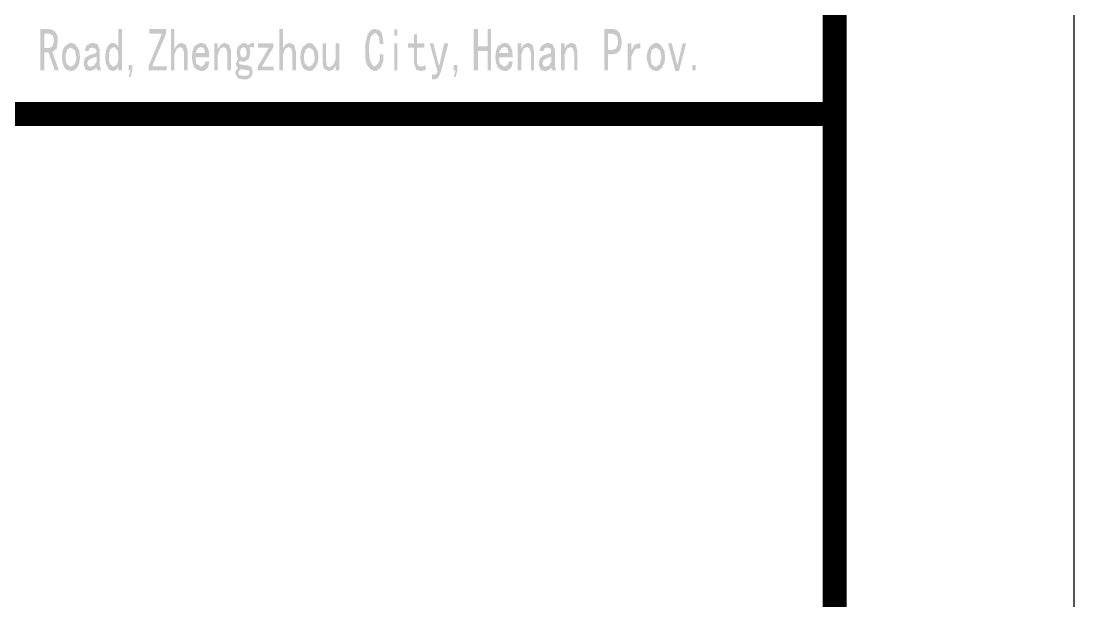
# Model space of a CAD drawing. Extents: x 290727 to 13733020, y 1731457 to 3643100.
# Drawn here: x 318226 to 320427, y 2193984 to 2195196 of the extents above; entities that cross this region are included whole.
import ezdxf
from ezdxf.enums import TextEntityAlignment as Align

# ---------------------------------------------------------------- set-up
doc = ezdxf.new("R2010")
doc.units = 0
doc.header["$LTSCALE"] = 10
doc.layers.get('0').update_dxf_attribs({"linetype": 'CONTINUOUS'})
doc.layers.add('-0 图签', color=7, linetype='CONTINUOUS')
doc.layers.add('-0 图签填写', color=4, linetype='CONTINUOUS')
doc.layers.add('VHSoft_boundary', color=5, linetype='CONTINUOUS', plot=False)
doc.layers.get('0').off()
doc.styles.add('HNSJY', font='HNSJY-07', dxfattribs={"width": 0.8, "bigfont": 'HNSJY-HZ'})

# ---------------------------------------------------------------- blocks, each defined once
blk = doc.blocks.new('vhtemplate_标准图框_A2')
at = {"layer": '-0 图签'}
h = blk.add_hatch(color=256, dxfattribs=at)
h.paths.add_polyline_path([(559.168, 284.419), (559.143, 284.57), (559.168, 284.721), (559.294, 284.796), (559.394, 284.721), (559.42, 284.57), (559.394, 284.419), (559.294, 284.343)], flags=16)
h.paths.add_polyline_path([(551.795, 283.941), (551.895, 283.84), (552.071, 283.79), (552.197, 283.815), (552.348, 283.941), (552.424, 284.142), (552.449, 284.368), (552.424, 284.62), (552.348, 284.796), (552.222, 284.922), (552.071, 284.972), (551.946, 284.922), (551.795, 284.796), (551.719, 284.62), (551.694, 284.368), (551.719, 284.142)])
h.paths.add_polyline_path([(561.685, 284.142), (561.76, 283.941), (561.861, 283.84), (562.037, 283.79), (562.163, 283.815), (562.288, 283.941), (562.389, 284.142), (562.414, 284.368), (562.389, 284.62), (562.288, 284.796), (562.188, 284.922), (562.037, 284.972), (561.911, 284.922), (561.76, 284.796), (561.685, 284.62), (561.659, 284.368)])
h.paths.add_polyline_path([(576.18, 284.62), (576.129, 284.368), (576.18, 284.142), (576.255, 283.941), (576.356, 283.84), (576.532, 283.79), (576.658, 283.815), (576.784, 283.941), (576.884, 284.142), (576.909, 284.368), (576.884, 284.62), (576.784, 284.796), (576.683, 284.922), (576.532, 284.972), (576.406, 284.922), (576.255, 284.796)])
h.paths.add_polyline_path([(570.065, 284.746), (569.964, 284.544), (570.367, 284.544), (570.316, 284.746), (570.19, 284.796)], flags=16)
h.paths.add_polyline_path([(557.381, 284.746), (557.281, 284.544), (557.683, 284.544), (557.633, 284.746), (557.507, 284.796)], flags=16)
h.paths.add_polyline_path([(557.859, 284.368), (557.281, 284.368), (557.306, 284.117), (557.356, 284.066), (557.507, 283.966), (557.633, 284.041), (557.708, 284.192), (557.859, 284.192), (557.809, 283.966), (557.759, 283.89), (557.608, 283.79), (557.507, 283.79), (557.356, 283.84), (557.23, 283.941), (557.155, 284.142), (557.13, 284.368), (557.155, 284.62), (557.23, 284.821), (557.381, 284.922), (557.507, 284.972), (557.683, 284.922), (557.759, 284.821), (557.834, 284.645)])
h.paths.add_polyline_path([(570.543, 284.368), (569.964, 284.368), (569.989, 284.117), (570.039, 284.066), (570.19, 283.966), (570.316, 284.041), (570.392, 284.192), (570.543, 284.192), (570.492, 283.966), (570.442, 283.89), (570.291, 283.79), (570.19, 283.79), (570.039, 283.84), (569.914, 283.941), (569.838, 284.142), (569.813, 284.368), (569.838, 284.62), (569.914, 284.821), (570.065, 284.922), (570.19, 284.972), (570.367, 284.922), (570.442, 284.821), (570.518, 284.645)])
h.paths.add_polyline_path([(577.79, 284.947), (577.488, 283.79), (577.337, 283.79), (577.035, 284.947), (577.186, 284.947), (577.413, 284.066), (577.438, 284.066), (577.639, 284.947)])
h.paths.add_polyline_path([(551.493, 284.796), (551.467, 284.721), (551.316, 284.595), (551.291, 284.595), (551.568, 283.815), (551.392, 283.815), (551.14, 284.57), (550.964, 284.57), (550.964, 283.815), (550.788, 283.815), (550.788, 285.551), (551.14, 285.551), (551.316, 285.501), (551.417, 285.425), (551.518, 285.249), (551.518, 285.048)])
h.paths.add_polyline_path([(551.367, 285.048), (551.316, 285.274), (551.165, 285.35), (550.964, 285.35), (550.964, 284.746), (551.165, 284.746), (551.291, 284.821), (551.367, 285.023)], flags=16)
h.paths.add_polyline_path([(552.222, 284.066), (552.071, 283.966), (551.92, 284.066), (551.87, 284.142), (551.845, 284.368), (551.845, 284.469), (551.92, 284.67), (551.92, 284.695), (552.071, 284.771), (552.222, 284.67), (552.248, 284.62), (552.298, 284.368), (552.298, 284.268)], flags=16)
h.paths.add_polyline_path([(552.751, 284.117), (552.801, 284.016), (552.877, 283.966), (553.028, 284.016), (553.154, 284.192), (553.154, 284.393), (553.053, 284.368), (552.927, 284.318), (552.801, 284.242)], flags=16)
h.paths.add_polyline_path([(553.078, 284.519), (553.154, 284.595), (553.103, 284.721), (552.977, 284.771), (552.852, 284.746), (552.801, 284.62), (552.65, 284.62), (552.701, 284.821), (552.751, 284.872), (552.902, 284.947), (552.977, 284.972), (553.154, 284.922), (553.204, 284.872), (553.279, 284.67), (553.279, 284.016), (553.33, 283.815), (553.179, 283.815), (553.154, 283.865), (553.154, 283.941), (553.028, 283.84), (552.877, 283.79), (552.701, 283.84), (552.675, 283.865), (552.6, 284.066), (552.6, 284.091), (552.65, 284.318), (552.675, 284.343), (552.826, 284.444), (553.053, 284.519)])
h.paths.add_polyline_path([(553.657, 284.368), (553.682, 284.142), (553.707, 284.091), (553.833, 283.966), (553.858, 283.966), (554.009, 284.066), (554.009, 284.091), (554.059, 284.293), (554.059, 284.368), (554.034, 284.62), (554.009, 284.67), (553.883, 284.796), (553.858, 284.796), (553.707, 284.695), (553.707, 284.67), (553.657, 284.469)], flags=16)
h.paths.add_polyline_path([(553.531, 284.117), (553.606, 283.941), (553.682, 283.84), (553.833, 283.79), (553.959, 283.84), (554.059, 283.966), (554.059, 283.815), (554.21, 283.815), (554.21, 285.551), (554.059, 285.551), (554.059, 284.796), (553.959, 284.922), (553.833, 284.972), (553.732, 284.947), (553.606, 284.821), (553.531, 284.645), (553.506, 284.368)])
h.paths.add_polyline_path([(554.487, 283.538), (554.563, 283.538), (554.638, 283.815), (554.638, 284.041), (554.487, 284.041), (554.487, 283.815), (554.563, 283.815)])
h.paths.add_polyline_path([(556.073, 283.815), (556.073, 283.991), (555.469, 283.991), (556.048, 285.35), (556.048, 285.551), (555.343, 285.551), (555.343, 285.35), (555.871, 285.35), (555.318, 283.991), (555.318, 283.815)])
h.paths.add_polyline_path([(556.752, 284.721), (556.651, 284.796), (556.5, 284.721), (556.475, 284.67), (556.4, 284.469), (556.4, 283.815), (556.249, 283.815), (556.249, 285.551), (556.4, 285.551), (556.4, 284.721), (556.526, 284.897), (556.677, 284.972), (556.853, 284.897), (556.878, 284.872), (556.953, 284.645), (556.953, 283.815), (556.802, 283.815), (556.802, 284.544)])
h.paths.add_polyline_path([(558.564, 284.721), (558.463, 284.796), (558.312, 284.721), (558.287, 284.67), (558.212, 284.469), (558.212, 283.815), (558.061, 283.815), (558.061, 284.947), (558.212, 284.947), (558.212, 284.721), (558.338, 284.897), (558.489, 284.972), (558.665, 284.897), (558.69, 284.872), (558.765, 284.645), (558.765, 283.815), (558.614, 283.815), (558.614, 284.544)])
h.paths.add_polyline_path([(559.168, 283.865), (559.269, 283.865), (559.344, 283.84), (559.52, 283.815), (559.545, 283.739), (559.495, 283.639), (559.495, 283.613), (559.319, 283.588), (559.269, 283.588), (559.118, 283.613), (559.067, 283.714), (559.093, 283.79)], flags=16)
h.paths.add_polyline_path([(559.571, 283.513), (559.621, 283.563), (559.671, 283.739), (559.621, 283.941), (559.52, 284.016), (559.319, 284.041), (559.143, 284.066), (559.093, 284.142), (559.118, 284.192), (559.143, 284.217), (559.294, 284.167), (559.344, 284.192), (559.495, 284.293), (559.52, 284.343), (559.571, 284.57), (559.545, 284.721), (559.52, 284.771), (559.621, 284.796), (559.722, 284.771), (559.722, 284.972), (559.596, 284.947), (559.47, 284.872), (559.394, 284.947), (559.294, 284.972), (559.243, 284.947), (559.093, 284.846), (559.042, 284.796), (558.992, 284.57), (559.017, 284.419), (559.067, 284.293), (559.017, 284.217), (558.967, 284.117), (558.992, 283.991), (559.067, 283.915), (558.967, 283.815), (558.942, 283.689), (559.042, 283.513), (559.118, 283.462), (559.319, 283.437), (559.42, 283.437)])
h.paths.add_polyline_path([(560.552, 283.815), (560.552, 283.966), (560.049, 283.966), (560.527, 284.771), (560.527, 284.947), (559.898, 284.947), (559.898, 284.771), (560.351, 284.771), (559.873, 283.966), (559.873, 283.815)])
h.paths.add_polyline_path([(561.282, 284.721), (561.181, 284.796), (561.03, 284.721), (561.005, 284.67), (560.93, 284.469), (560.93, 283.815), (560.779, 283.815), (560.779, 285.551), (560.93, 285.551), (560.93, 284.721), (561.03, 284.897), (561.055, 284.897), (561.206, 284.972), (561.383, 284.897), (561.408, 284.872), (561.458, 284.645), (561.483, 284.62), (561.483, 283.815), (561.332, 283.815), (561.332, 284.544)])
h.paths.add_polyline_path([(562.037, 283.966), (562.012, 283.966), (561.886, 284.066), (561.836, 284.142), (561.81, 284.368), (561.81, 284.469), (561.886, 284.67), (561.886, 284.695), (562.037, 284.771), (562.188, 284.67), (562.213, 284.62), (562.263, 284.368), (562.263, 284.268), (562.188, 284.066)], flags=16)
h.paths.add_polyline_path([(563.295, 284.947), (563.144, 284.947), (563.144, 284.293), (563.069, 284.091), (563.018, 284.041), (562.892, 283.941), (562.767, 284.016), (562.741, 284.217), (562.741, 284.947), (562.59, 284.947), (562.59, 284.117), (562.641, 283.89), (562.842, 283.79), (562.867, 283.79), (563.018, 283.84), (563.144, 284.016), (563.144, 283.815), (563.295, 283.815)])
h.paths.add_polyline_path([(564.428, 285.148), (564.377, 284.897), (564.377, 284.393), (564.402, 284.167), (564.478, 283.991), (564.629, 283.84), (564.78, 283.79), (564.881, 283.815), (565.031, 283.941), (565.057, 284.016), (565.132, 284.217), (565.132, 284.494), (564.981, 284.494), (564.981, 284.268), (564.906, 284.091), (564.78, 283.991), (564.73, 283.991), (564.604, 284.142), (564.604, 284.167), (564.553, 284.343), (564.528, 284.645), (564.528, 284.771), (564.553, 285.023), (564.604, 285.199), (564.654, 285.274), (564.78, 285.375), (564.805, 285.375), (564.931, 285.249), (564.956, 285.174), (564.981, 284.922), (565.132, 284.922), (565.132, 284.947), (565.107, 285.199), (565.057, 285.4), (564.956, 285.501), (564.78, 285.551), (564.755, 285.551), (564.604, 285.501), (564.478, 285.325)])
h.paths.add_polyline_path([(565.585, 284.947), (565.711, 284.947), (565.711, 283.815), (565.585, 283.815)])
h.paths.add_polyline_path([(565.585, 285.526), (565.711, 285.526), (565.711, 285.274), (565.585, 285.274)])
h.paths.add_polyline_path([(566.818, 283.815), (566.692, 283.79), (566.516, 283.84), (566.491, 283.89), (566.416, 284.091), (566.416, 284.771), (566.164, 284.771), (566.164, 284.947), (566.416, 284.947), (566.416, 285.325), (566.541, 285.325), (566.541, 284.947), (566.843, 284.947), (566.843, 284.771), (566.541, 284.771), (566.541, 284.167), (566.567, 284.041), (566.667, 283.966), (566.818, 283.991), (566.894, 284.041), (566.894, 283.84)])
h.paths.add_polyline_path([(567.447, 284.041), (567.221, 284.947), (567.07, 284.947), (567.397, 283.764), (567.347, 283.664), (567.271, 283.639), (567.221, 283.639), (567.171, 283.664), (567.171, 283.462), (567.221, 283.437), (567.296, 283.437), (567.422, 283.513), (567.523, 283.714), (567.85, 284.947), (567.674, 284.947), (567.473, 284.041)])
h.paths.add_polyline_path([(568.076, 283.538), (568.152, 283.538), (568.227, 283.815), (568.227, 284.041), (568.076, 284.041), (568.076, 283.815), (568.152, 283.815)])
h.paths.add_polyline_path([(569.486, 284.62), (569.083, 284.62), (569.083, 283.815), (568.907, 283.815), (568.907, 285.551), (569.083, 285.551), (569.083, 284.821), (569.486, 284.821), (569.486, 285.551), (569.637, 285.551), (569.637, 283.815), (569.486, 283.815)])
h.paths.add_polyline_path([(571.247, 284.721), (571.147, 284.796), (570.996, 284.721), (570.97, 284.67), (570.895, 284.469), (570.895, 283.815), (570.744, 283.815), (570.744, 284.947), (570.895, 284.947), (570.895, 284.721), (570.996, 284.897), (571.021, 284.897), (571.172, 284.972), (571.348, 284.897), (571.373, 284.872), (571.423, 284.645), (571.423, 283.815), (571.298, 283.815), (571.298, 284.544)])
h.paths.add_polyline_path([(571.952, 284.318), (572.078, 284.368), (572.153, 284.393), (572.153, 284.192), (572.053, 284.016), (571.902, 283.966), (571.826, 284.016), (571.776, 284.117), (571.826, 284.242)], flags=16)
h.paths.add_polyline_path([(571.826, 284.444), (571.927, 284.469), (572.078, 284.519), (572.103, 284.519), (572.153, 284.595), (572.128, 284.721), (572.002, 284.771), (571.876, 284.746), (571.826, 284.62), (571.65, 284.62), (571.725, 284.821), (571.776, 284.872), (571.927, 284.947), (572.002, 284.972), (572.178, 284.922), (572.229, 284.872), (572.304, 284.67), (572.304, 284.016), (572.355, 283.815), (572.204, 283.815), (572.178, 283.865), (572.153, 283.941), (572.053, 283.84), (571.902, 283.79), (571.725, 283.84), (571.7, 283.865), (571.625, 284.066), (571.625, 284.091), (571.675, 284.318), (571.7, 284.343)])
h.paths.add_polyline_path([(573.059, 284.721), (572.959, 284.796), (572.808, 284.721), (572.782, 284.67), (572.707, 284.469), (572.707, 283.815), (572.556, 283.815), (572.556, 284.947), (572.707, 284.947), (572.707, 284.721), (572.808, 284.897), (572.833, 284.897), (572.984, 284.972), (573.16, 284.897), (573.185, 284.872), (573.235, 284.645), (573.235, 283.815), (573.11, 283.815), (573.11, 284.544)])
h.paths.add_polyline_path([(575.098, 285.023), (575.072, 284.771), (574.997, 284.62), (574.871, 284.519), (574.72, 284.494), (574.519, 284.494), (574.519, 283.815), (574.368, 283.815), (574.368, 285.551), (574.72, 285.551), (574.896, 285.501), (574.997, 285.4), (575.072, 285.199)])
h.paths.add_polyline_path([(574.896, 285.249), (574.871, 285.274), (574.72, 285.35), (574.519, 285.35), (574.519, 284.67), (574.695, 284.67), (574.846, 284.721), (574.871, 284.746), (574.947, 284.947), (574.947, 285.023)], flags=16)
h.paths.add_polyline_path([(575.349, 283.815), (575.5, 283.815), (575.5, 284.393), (575.551, 284.519), (575.651, 284.695), (575.702, 284.721), (575.878, 284.746), (575.878, 284.972), (575.827, 284.947), (575.651, 284.897), (575.601, 284.846), (575.5, 284.645), (575.5, 284.947), (575.349, 284.947)])
h.paths.add_polyline_path([(576.708, 284.62), (576.758, 284.368), (576.683, 284.066), (576.532, 283.966), (576.507, 283.966), (576.356, 284.066), (576.331, 284.142), (576.305, 284.368), (576.305, 284.469), (576.356, 284.67), (576.381, 284.695), (576.532, 284.771), (576.683, 284.67)], flags=16)
h.paths.add_polyline_path([(578.042, 284.041), (578.193, 284.041), (578.193, 283.815), (578.042, 283.815)])
for points in [[(0, 420), (594, 420), (594, 0), (0, 0)], [(514, 10), (584, 10), (584, 410), (514, 410)]]:
    blk.add_lwpolyline(points, close=True, dxfattribs=at)
at = {"layer": '-0 图签', "const_width": 1}
blk.add_lwpolyline([(25, 410), (584, 410), (584, 10), (25, 10)], close=True, dxfattribs=at)
blk.add_lwpolyline([(514, 282), (584, 282)], dxfattribs=at)
at = {"layer": 'VHSoft_boundary'}
blk.add_lwpolyline([(0, 420), (594, 420), (594, 0), (0, 0)], close=True, dxfattribs=at)
at = {"layer": '-0 图签填写', "style": 'HNSJY', "width": 0.8}
for tag, height, p in [('审核', 3.5, (546.688, 172)), ('项目负责人', 3.5, (546.688, 164)), ('项目负责人2', 3.5, (546.688, 156)), ('专业负责人', 3.5, (546.688, 148)), ('专业负责人2', 3.5, (546.688, 140)), ('校对', 3.5, (546.688, 132)), ('设计', 3.5, (546.688, 124)), ('制图', 3.5, (546.688, 116)), ('建设单位', 3.5, (559, 107)), ('工程名称', 3.5, (559, 97)), ('项目名称', 3.5, (559, 87)), ('合同编号', 3.5, (559, 77)), ('项目编号', 3.5, (559, 67)), ('图名', 5, (548.663, 40.5)), ('图别', 3.5, (539.5, 22)), ('图号', 3.5, (573.5, 22)), ('版次', 3.5, (539.5, 14)), ('日期', 3.5, (573.5, 14))]:
    blk.add_attdef(tag, text='', height=height, dxfattribs=at).set_placement(p, align=Align.MIDDLE_CENTER)

msp = doc.modelspace()

# ---------------------------------------------------------------- block references
at = {"color": 3, "linetype": 'Continuous', "xscale": 50, "yscale": 50, "zscale": 50}
msp.add_blockref('vhtemplate_标准图框_A2', (290726.6, 2180901.8), dxfattribs=at)

doc.saveas('drawing.dxf')
